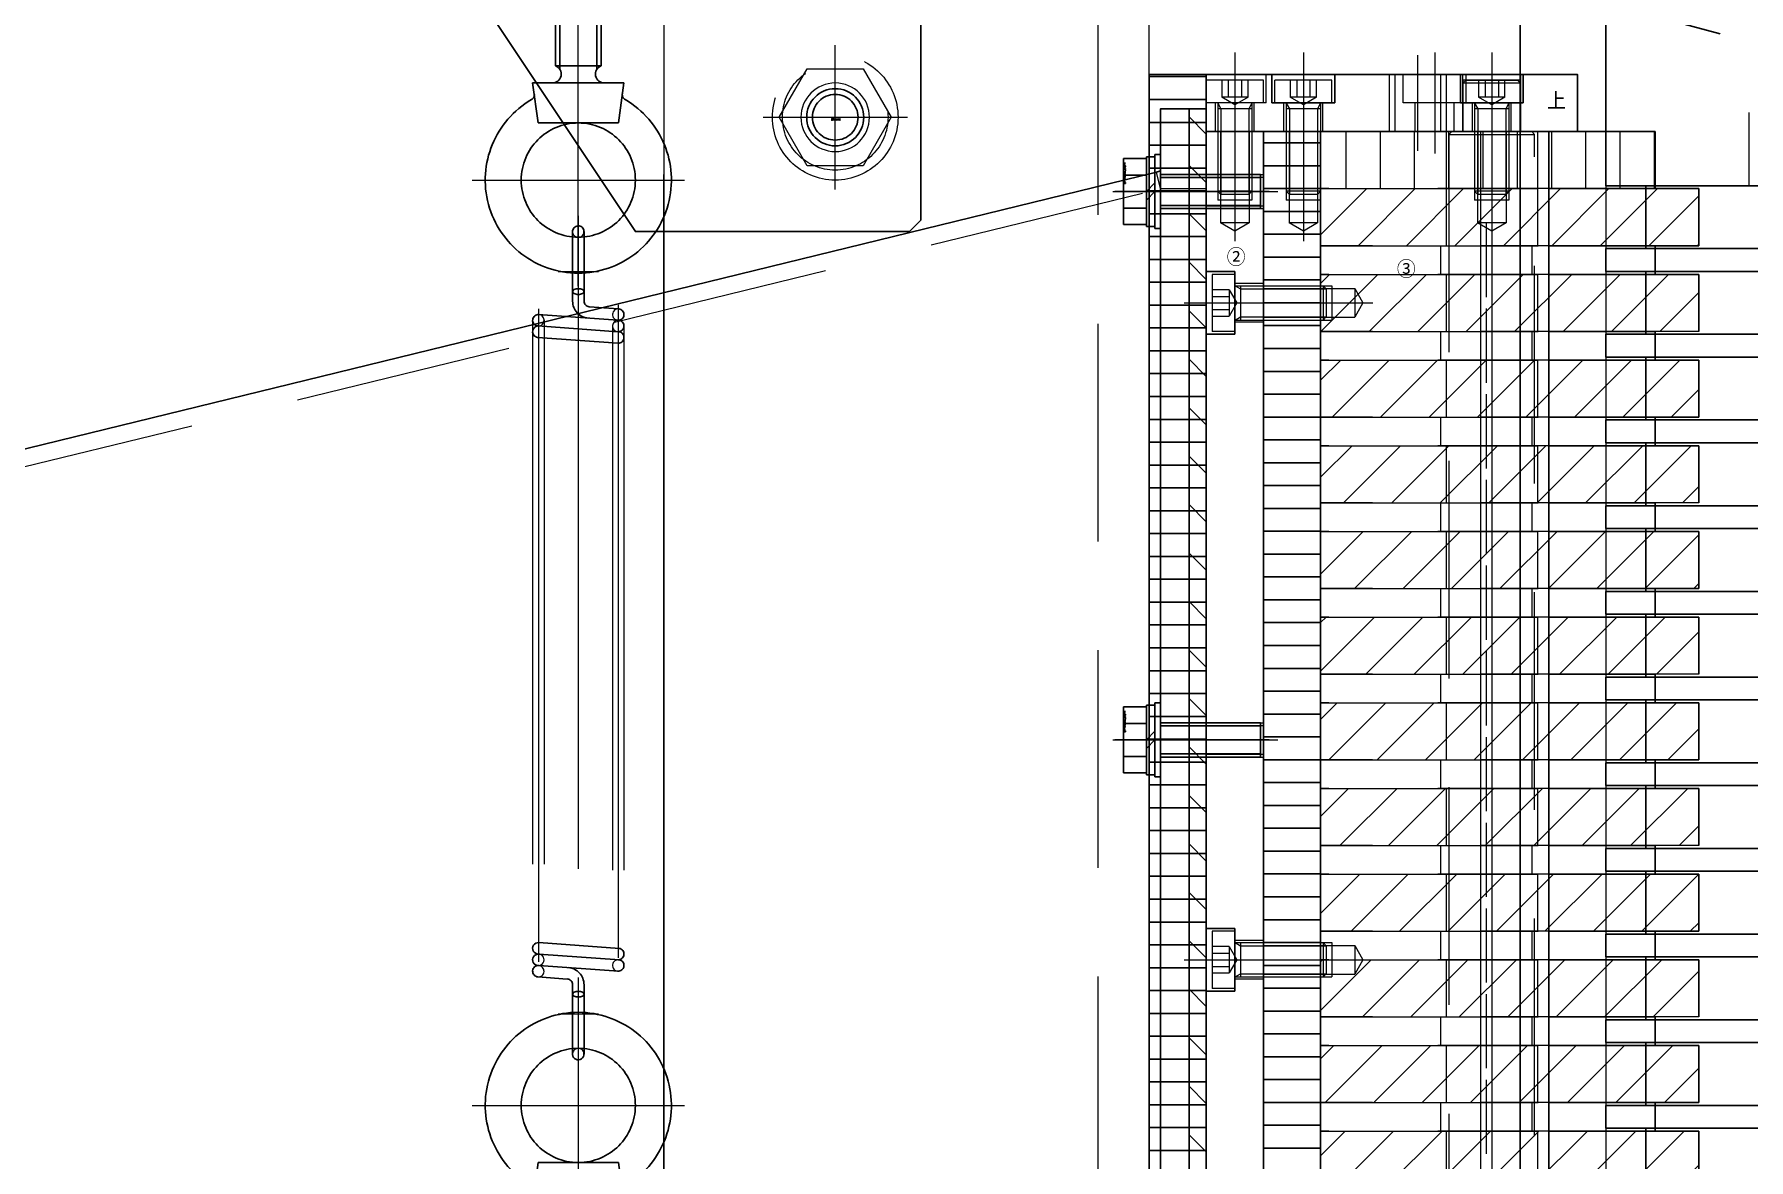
# Model space of a CAD drawing. Header units: millimetres. Extents: x -16130 to 36813, y -8099 to 27484.
# Drawn here: x 5232.9 to 5533.2, y 15889 to 16086.1 of the extents above; entities that cross this region are included whole.
import ezdxf
from ezdxf import colors
from ezdxf.entities.mleader import LeaderData, LeaderLine
from ezdxf.enums import TextEntityAlignment as Align
from ezdxf.math import Vec2, Vec3
from ezdxf.xclip import XClip

# ---------------------------------------------------------------- set-up
doc = ezdxf.new("R2010")
doc.units = ezdxf.units.MM
doc.header["$LTSCALE"] = 6
doc.header["$XCLIPFRAME"] = 0
doc.header["$PDMODE"] = 99
doc.header["$PDSIZE"] = 1
for name, pattern in [('CENTER2', [28.575, 19.05, -3.175, 3.175, -3.175]), ('HIDDEN', [9.525, 6.35, -3.175]), ('PHANTOM2', [31.75, 15.875, -3.175, 3.175, -3.175, 3.175, -3.175])]:
    doc.linetypes.add(name, pattern=pattern)
for name, color, linetype, lineweight in [('04_HIDDEN', 2, 'HIDDEN', 13), ('05_CENTER', 4, 'CENTER2', 13), ('06_PHANTOM', 2, 'PHANTOM2', 13), ('08_DIM', 3, 'Continuous', 13)]:
    doc.layers.add(name, color=color, linetype=linetype, lineweight=lineweight)
doc.layers.add('10_DRAFT', color=8, linetype='Continuous', lineweight=0, plot=False)
doc.styles.add('KANJI0', font='txt.shx', dxfattribs={"width": 0.9, "height": 30, "bigfont": 'bigfont'})
doc.styles.add('KSS_TXT', font='txt.shx', dxfattribs={"bigfont": 'extfont2.shx'})
doc.styles.add('KSS_TXT_L', font='txt.shx', dxfattribs={"height": 3, "bigfont": 'extfont2.shx'})
doc.styles.get("Standard").update_dxf_attribs({"font": 'txt.shx', "bigfont": 'extfont2.shx'})
doc.dimstyles.new('KSS_DIM', dxfattribs={"dimtxt": 3, "dimasz": 2.5, "dimexe": 1.25, "dimexo": 0.625, "dimtad": 1, "dimdsep": 46, "dimtxsty": 'KSS_TXT', "dimblk": 'OPEN30', "dimcen": 0, "dimazin": 2, "dimtfac": 0.75, "dimtmove": 0, "dimatfit": 3, "dimldrblk": 'OPEN30', "dimfxl": 1, "dimtolj": 1, "dimarcsym": 0})

# ---------------------------------------------------------------- blocks, each defined once
blk = doc.blocks.new('A$C28E10C10_1_1_1')
at = {"color": 0}
for p, q in [((-500, 2294), (-500, 2191)), ((-500, 2191), (500, 2191)), ((-493, 2191), (-493, 2180)), ((-500, 2180), (-500, 2176)), ((-500, 2180), (500, 2180)), ((-500, 2176), (500, 2176)), ((-493, 2176), (-493, 2165)), ((-500, 2165), (-500, 2161)), ((-500, 2165), (500, 2165)), ((-500, 2161), (500, 2161)), ((-493, 2161), (-493, 2150)), ((-500, 2150), (500, 2150)), ((-500, 2150), (-500, 2146)), ((-500, 2146), (500, 2146)), ((-493, 2146), (-493, 2135)), ((-500, 2135), (500, 2135)), ((-500, 2135), (-500, 2131)), ((-500, 2131), (500, 2131)), ((-493, 2131), (-493, 2120)), ((-500, 2120), (500, 2120)), ((-500, 2120), (-500, 2116)), ((-500, 2116), (500, 2116)), ((-493, 2116), (-493, 2105)), ((-500, 2105), (500, 2105)), ((-500, 2105), (-500, 2101)), ((-500, 2101), (500, 2101)), ((-493, 2101), (-493, 2090)), ((-500, 2090), (500, 2090)), ((-500, 2090), (-500, 2086)), ((-500, 2086), (500, 2086)), ((-493, 2086), (-493, 2075)), ((-500, 2075), (500, 2075)), ((-500, 2075), (-500, 2071)), ((-500, 2071), (500, 2071)), ((-493, 2071), (-493, 2060)), ((-500, 2060), (500, 2060)), ((-500, 2060), (-500, 2056)), ((-500, 2056), (500, 2056)), ((-493, 2056), (-493, 2045)), ((-500, 2045), (500, 2045)), ((-500, 2045), (-500, 2041)), ((-500, 2041), (500, 2041)), ((-493, 2041), (-493, 2030)), ((-500, 2030), (500, 2030)), ((-500, 2030), (-500, 2026)), ((-500, 2026), (500, 2026)), ((-493, 2026), (-493, 2015))]:
    blk.add_line(p, q, dxfattribs=at)
at = {"layer": '04_HIDDEN'}
blk.add_line((-475, 2261), (-475, 2191), dxfattribs=at)
blk = doc.blocks.new('_Open30')
at = {"color": 0, "linetype": 'ByBlock', "lineweight": -2}
for p, q in [((-1, 0.268), (0, 0)), ((0, 0), (-1, -0.268)), ((0, 0), (-1, 0))]:
    blk.add_line(p, q, dxfattribs=at)
blk = doc.blocks.new('*D2366')
at = {"layer": '08_DIM', "color": 0, "lineweight": -2, "transparency": 16777216}
for p, q in [((5508.17, 16094.89), (5508.17, 16081.5)), ((6508.17, 16094.89), (6508.17, 16081.5)), ((5528.17, 16091.5), (6488.17, 16091.5))]:
    blk.add_line(p, q, dxfattribs=at)
at = {"layer": 'Defpoints', "color": 0, "transparency": 16777216}
for p in [(5508.17, 16099.89), (6508.17, 16099.89), (6508.17, 16091.5)]:
    blk.add_point(p, dxfattribs=at)
at = {"layer": '08_DIM', "color": 0, "lineweight": -2, "transparency": 16777216, "xscale": 20, "yscale": 20, "zscale": 20, "rotation": 180}
blk.add_blockref('_Open30', (5508.17, 16091.5), dxfattribs=at)
at = {"layer": '08_DIM', "color": 0, "lineweight": -2, "transparency": 16777216, "xscale": 20, "yscale": 20, "zscale": 20}
blk.add_blockref('_Open30', (6508.17, 16091.5), dxfattribs=at)
at = {"layer": '08_DIM', "color": 0, "transparency": 16777216, "insert": (6143.72, 16108.5), "char_height": 24, "attachment_point": 5, "style": 'KSS_TXT'}
blk.add_mtext('\\A1;%%C1000', dxfattribs=at)
blk = doc.blocks.new('A$C4AB33B9E_1_1')
at = {"color": 0}
for p, q in [((6.5, 5), (6.5, 10)), ((17.5, 5), (17.5, 10)), ((39.5, 5), (39.5, 10)), ((50.5, 5), (50.5, 10)), ((17.5, 5), (6.5, 5)), ((50.5, 5), (39.5, 5))]:
    blk.add_line(p, q, dxfattribs=at)
blk.add_lwpolyline([(-5, 10), (60, 10), (60, 0), (-5, 0)], close=True, dxfattribs=at)
at = {"layer": '04_HIDDEN'}
for p, q in [((5.5, 5), (5.5, 10)), ((27, 10), (27, 0)), ((28, 10), (28, 0)), ((36, 10), (36, 0)), ((37, 10), (37, 0)), ((5.5, 5), (-5, 5)), ((-3.4, 0), (-3.4, 5)), ((3.4, 0), (3.4, 5)), ((8.6, 0), (8.6, 5)), ((15.4, 0), (15.4, 5)), ((41.6, 0), (41.6, 5)), ((48.4, 0), (48.4, 5))]:
    blk.add_line(p, q, dxfattribs=at)
at = {"layer": '04_HIDDEN', "color": 9}
for p, q in [((39.9, 0), (39.9, 10)), ((50.1, 0), (50.1, 10))]:
    blk.add_line(p, q, dxfattribs=at)
at = {"layer": '05_CENTER'}
for p, q in [((0, 13.86), (0, -3.86)), ((12, 13.86), (12, -3.86)), ((32, 13.39), (32, -3.39)), ((45, 13.86), (45, -3.86))]:
    blk.add_line(p, q, dxfattribs=at)
at = {"layer": '10_DRAFT'}
for p, q in [((35, 13.86), (35, -3.86)), ((29.5, 5), (29.5, 10)), ((40.5, 5), (40.5, 10)), ((40.5, 5), (29.5, 5)), ((31.6, 0), (31.6, 5)), ((38.4, 0), (38.4, 5))]:
    blk.add_line(p, q, dxfattribs=at)
at = {"layer": '10_DRAFT', "style": 'KSS_TXT'}
blk.add_text('上', height=3, dxfattribs=at).set_placement((54.69, 3.84))
blk = doc.blocks.new('A$C5D937532_1_1')
at = {"color": 0}
blk.add_lwpolyline([(-43, -405), (7, -405), (7, 0), (-43, 0)], close=True, dxfattribs=at)
at = {"layer": '04_HIDDEN'}
for p, q in [((-39, 0), (-39, -12)), ((-38.5, 0), (-38.5, -16)), ((-33.5, 0), (-33.5, -16)), ((-33, 0), (-33, -12)), ((-6, 0), (-6, -12)), ((-5.5, 0), (-5.5, -16)), ((-0.5, 0), (-0.5, -16)), ((0, 0), (0, -12)), ((-33, -12), (-39, -12)), ((0, -12), (-6, -12)), ((-36, -17.44), (-38.5, -16)), ((-33.5, -16), (-38.5, -16)), ((-33.5, -16), (-36, -17.44)), ((-3, -17.44), (-5.5, -16)), ((-0.5, -16), (-5.5, -16)), ((-0.5, -16), (-3, -17.44)), ((-43, -27), (-31, -27)), ((-31, -27), (-31, -33)), ((-43, -27.5), (-27, -27.5)), ((-27, -27.5), (-25.56, -30)), ((-27, -27.5), (-27, -32.5)), ((-25.56, -30), (-27, -32.5)), ((-43, -32.5), (-27, -32.5)), ((-43, -33), (-31, -33)), ((-43, -142), (-31, -142)), ((-43, -142.5), (-27, -142.5)), ((-31, -142), (-31, -148)), ((-27, -142.5), (-25.56, -145)), ((-27, -142.5), (-27, -147.5)), ((-25.56, -145), (-27, -147.5)), ((-43, -147.5), (-27, -147.5)), ((-43, -148), (-31, -148))]:
    blk.add_line(p, q, dxfattribs=at)
at = {"layer": '05_CENTER'}
for p, q in [((-36, 2.19), (-36, -19.18)), ((-3, 2.19), (-3, -19.18)), ((-45.19, -30), (-23.82, -30)), ((-45.19, -145), (-23.82, -145))]:
    blk.add_line(p, q, dxfattribs=at)
at = {"layer": '10_DRAFT', "style": 'KSS_TXT'}
blk.add_text('③', height=3, dxfattribs=at).set_placement((-19.63, -25.64))
blk = doc.blocks.new('A$C42137086_1_1')
at = {"color": 0}
for p, q in [((0, -24.5), (-5, -24.5)), ((0, -35.5), (0, -24.5)), ((0, -35.5), (-5, -35.5)), ((0, -139.5), (-5, -139.5)), ((0, -150.5), (0, -139.5)), ((0, -150.5), (-5, -150.5))]:
    blk.add_line(p, q, dxfattribs=at)
blk.add_lwpolyline([(-5, -405), (5, -405), (5, 0), (-5, 0)], close=True, dxfattribs=at)
at = {"layer": '04_HIDDEN'}
for p, q in [((-3, 0), (-3, -12)), ((-2.5, 0), (-2.5, -16)), ((2.5, 0), (2.5, -16)), ((3, 0), (3, -12)), ((3, -12), (-3, -12)), ((0, -17.44), (-2.5, -16)), ((2.5, -16), (-2.5, -16)), ((2.5, -16), (0, -17.44)), ((5, -26.6), (0, -26.6)), ((5, -33.4), (0, -33.4)), ((5, -141.6), (0, -141.6)), ((5, -148.4), (0, -148.4))]:
    blk.add_line(p, q, dxfattribs=at)
at = {"layer": '04_HIDDEN', "color": 9}
for p, q in [((-5, -7.5), (5, -7.5)), ((-5, -8), (5, -8)), ((-5, -13), (5, -13)), ((-5, -13.5), (5, -13.5)), ((-5, -103.5), (5, -103.5)), ((-5, -104), (5, -104)), ((-5, -109), (5, -109)), ((-5, -109.5), (5, -109.5))]:
    blk.add_line(p, q, dxfattribs=at)
at = {"layer": '05_CENTER'}
for p, q in [((0, 2.19), (0, -19.18)), ((-8.86, -30), (8.86, -30)), ((-8.86, -145), (8.86, -145))]:
    blk.add_line(p, q, dxfattribs=at)
at = {"layer": '05_CENTER', "color": 9}
for p, q in [((-7.5, -10.5), (7.5, -10.5)), ((-7.5, -106.5), (7.5, -106.5))]:
    blk.add_line(p, q, dxfattribs=at)
at = {"layer": '10_DRAFT', "style": 'KSS_TXT'}
blk.add_text('②', height=3, dxfattribs=at).set_placement((-1.43, -23.54))
blk = doc.blocks.new('A$C63852907_1_1_1')
at = {"color": 0}
for p, q in [((-4.5, 9), (-5, 8.5)), ((-5, 0), (-5, 8.5)), ((-5, 8.5), (5, 8.5)), ((-4.5, 9), (4.5, 9)), ((4.5, 9), (5, 8.5)), ((5, 8.5), (5, 0)), ((-7.5, -0.5), (7.5, -0.5))]:
    blk.add_line(p, q, dxfattribs=at)
blk.add_lwpolyline([(-7, -405), (7, -405), (7.5, -404.5), (7.5, -0.5), (7, 0), (-7, 0), (-7.5, -0.5), (-7.5, -404.5)], close=True, dxfattribs=at)
at = {"layer": '05_CENTER'}
blk.add_line((0, 12.86), (0, -417.86), dxfattribs=at)
blk = doc.blocks.new('CBS6-16b_1_1_1')
at = {"color": 0}
for p, q in [((-4, 5), (-4, -5)), ((0, 5), (-4, 5)), ((0, 5), (0, -5)), ((0, 3), (15.46, 3)), ((0.06, 3), (1, 2.46)), ((1, 3), (1, -3)), ((1, 2.46), (16, 2.46)), ((15.46, 3), (15.46, -3)), ((15.46, 3), (16, 2.46)), ((16, 2.46), (16, -2.46)), ((0, -3), (15.46, -3)), ((0.06, -3), (1, -2.46)), ((1, -2.46), (16, -2.46)), ((15.46, -3), (16, -2.46)), ((0, -5), (-4, -5))]:
    blk.add_line(p, q, dxfattribs=at)
at = {"layer": '04_HIDDEN', "color": 0}
for p, q in [((-1, 2.31), (-4, 2.31)), ((-4, 1.15), (-1, 1.15)), ((-1, 2.31), (0.33, 0)), ((-1, 2.31), (-1, -2.31)), ((-4, -1.15), (-1, -1.15)), ((-4, -2.31), (-1, -2.31)), ((0.33, 0), (-1, -2.31))]:
    blk.add_line(p, q, dxfattribs=at)
at = {"layer": '05_CENTER', "color": 0}
blk.add_line((-4.82, 0), (16.83, 0), dxfattribs=at)
blk = doc.blocks.new('A$C0825307D_1_1')
for name, p in [('A$C4AB33B9E_1_1', (5, 202.5)), ('A$C42137086_1_1', (5, 202.5)), ('A$C5D937532_1_1', (53, 202.5))]:
    blk.add_blockref(name, p)
at = {"layer": '04_HIDDEN'}
blk.add_blockref('A$C63852907_1_1_1', (50, 202.5), dxfattribs=at)
at = {"layer": '04_HIDDEN', "color": 4, "rotation": 270}
for p in [(5, 207.5), (17, 207.5), (50, 207.5)]:
    blk.add_blockref('CBS6-16b_1_1_1', p, dxfattribs=at)
at = {"layer": '04_HIDDEN', "color": 4}
for p in [(5, 172.5), (5, 57.5)]:
    blk.add_blockref('CBS6-16b_1_1_1', p, dxfattribs=at)
blk = doc.blocks.new('A$C43D50A63_1_1')
h = blk.add_hatch()
h.set_pattern_fill('_USER', color=3, scale=6, angle=45, pattern_type=0)
h.set_pattern_definition([(45, (-8147.3205, -26429.961), (-4.2426407, 4.2426407), [])])
h.paths.add_polyline_path([(-8, 10), (-29, 10), (-29, 0), (-8, 0)])
h.paths.add_polyline_path([(-1, 10), (-8, 10), (-8, 0), (-1, 0)])
h.paths.add_polyline_path([(0, 10), (-1, 10), (-1, 0), (0, 0)])
h.paths.add_polyline_path([(8, 10), (0, 10), (0, 0), (8, 0)])
h.paths.add_polyline_path([(21, 10), (8, 10), (8, 0), (21, 0)])
h.paths.add_polyline_path([(29.23, 10), (21, 10), (21, 0), (29.23, 0)])
h.paths.add_polyline_path([(37.26, 10), (29.23, 10), (29.23, 0), (37.26, 0)])
at = {"color": 0}
blk.add_line((21, 10), (21, 0), dxfattribs=at)
blk.add_lwpolyline([(-29, 10), (37.26, 10), (37.26, 0), (-29, 0)], close=True, dxfattribs=at)
at = {"layer": '04_HIDDEN'}
for p, q in [((-7, 10), (-7, 0)), ((9, 10), (9, 0))]:
    blk.add_line(p, q, dxfattribs=at)
at = {"layer": '04_HIDDEN', "color": 9}
for p, q in [((-1, 10), (-1, 0)), ((28, 10), (28, 0))]:
    blk.add_line(p, q, dxfattribs=at)
at = {"layer": '05_CENTER'}
blk.add_line((1, 15.5), (1, -5.5), dxfattribs=at)
blk = doc.blocks.new('A$C4F4128C7_1_1')
at = {"color": 0}
blk.add_line((21, 5), (21, 0), dxfattribs=at)
blk.add_lwpolyline([(-29, 5), (29.63, 5), (29.63, 0), (-29, 0)], close=True, dxfattribs=at)
at = {"layer": '04_HIDDEN'}
for p, q in [((-8, 5), (-8, 0)), ((8, 5), (8, 0))]:
    blk.add_line(p, q, dxfattribs=at)
at = {"layer": '04_HIDDEN', "color": 9}
blk.add_line((-1, 5), (-1, 0), dxfattribs=at)
at = {"layer": '05_CENTER'}
blk.add_line((0, 9), (0, -4), dxfattribs=at)
blk = doc.blocks.new('A$C75237A7E_1_1')
h = blk.add_hatch()
h.set_pattern_fill('_USER', color=3, scale=6, angle=90, pattern_type=0)
h.set_pattern_definition([(90, (-9729.3424, -24487.993), (-6, 4e-16), [])])
h.paths.add_polyline_path([(29.63, 10), (21, 10), (21, 0), (29.63, 0)])
h.paths.add_polyline_path([(21, 10), (8, 10), (8, 0), (21, 0)])
h.paths.add_polyline_path([(8, 10), (0, 10), (0, 0), (8, 0)])
h.paths.add_polyline_path([(0, 10), (-1, 10), (-1, 0), (0, 0)])
h.paths.add_polyline_path([(-1, 10), (-8, 10), (-8, 0), (-1, 0)])
h.paths.add_polyline_path([(-8, 10), (-29, 10), (-29, 0), (-8, 0)])
at = {"color": 0}
blk.add_line((21, 10), (21, 0), dxfattribs=at)
blk.add_lwpolyline([(-29, 10), (29.63, 10), (29.63, 0), (-29, 0)], close=True, dxfattribs=at)
at = {"layer": '04_HIDDEN'}
for p, q in [((-7, 10), (-7, 0)), ((9, 10), (9, 0))]:
    blk.add_line(p, q, dxfattribs=at)
at = {"layer": '04_HIDDEN', "color": 9}
blk.add_line((-1, 10), (-1, 0), dxfattribs=at)
at = {"layer": '05_CENTER'}
blk.add_line((1, 15), (1, -5), dxfattribs=at)
blk = doc.blocks.new('A$C574158FF_1_1_1')
h = blk.add_hatch()
h.set_pattern_fill('_USER', color=3, scale=4, pattern_type=0)
h.set_pattern_definition([(0, (112.774, 139.052), (0, 4), [])])
h.paths.add_polyline_path([(10, 0), (0, 0), (0, -405), (10, -405)])
at = {"color": 3}
blk.add_lwpolyline([(10, 0), (0, 0), (0, -405), (10, -405)], close=True, dxfattribs=at)
blk = doc.blocks.new('A$C2D3A72E1_1_1')
for p, q in [((68.63, 202.5), (50, 202.5)), ((68.63, 202.5), (68.63, 192.5)), ((50, 192.5), (76.26, 192.5)), ((76.26, 192.5), (76.26, 182.5)), ((50, 182.5), (68.63, 182.5)), ((76.26, 182.5), (50, 182.5)), ((68.63, 182.5), (68.63, 177.5)), ((50, 177.5), (76.26, 177.5)), ((76.26, 177.5), (76.26, 167.5)), ((50, 167.5), (68.63, 167.5)), ((68.63, 167.5), (68.63, 162.5)), ((50, 162.5), (76.26, 162.5)), ((76.26, 162.5), (76.26, 152.5)), ((50, 152.5), (68.63, 152.5)), ((76.26, 152.5), (50, 152.5)), ((68.63, 152.5), (68.63, 147.5)), ((50, 147.5), (76.26, 147.5)), ((76.26, 147.5), (76.26, 137.5)), ((50, 137.5), (68.63, 137.5)), ((68.63, 137.5), (68.63, 132.5)), ((50, 132.5), (76.26, 132.5)), ((76.26, 132.5), (76.26, 122.5)), ((50, 122.5), (68.63, 122.5)), ((76.26, 122.5), (50, 122.5)), ((68.63, 122.5), (68.63, 117.5)), ((50, 117.5), (76.26, 117.5)), ((76.26, 117.5), (76.26, 107.5)), ((50, 107.5), (68.63, 107.5)), ((68.63, 107.5), (68.63, 102.5)), ((50, 102.5), (76.26, 102.5)), ((76.26, 102.5), (76.26, 92.5)), ((50, 92.5), (68.63, 92.5)), ((76.26, 92.5), (50, 92.5)), ((68.63, 92.5), (68.63, 87.5)), ((50, 87.5), (76.26, 87.5)), ((76.26, 87.5), (76.26, 77.5)), ((50, 77.5), (68.63, 77.5)), ((68.63, 77.5), (68.63, 72.5)), ((50, 72.5), (76.26, 72.5)), ((76.26, 72.5), (76.26, 62.5)), ((50, 62.5), (68.63, 62.5)), ((76.26, 62.5), (50, 62.5)), ((68.63, 62.5), (68.63, 57.5)), ((50, 57.5), (76.26, 57.5)), ((76.26, 57.5), (76.26, 47.5)), ((50, 47.5), (68.63, 47.5)), ((68.63, 47.5), (68.63, 42.5)), ((50, 42.5), (76.26, 42.5)), ((76.26, 42.5), (76.26, 32.5)), ((50, 32.5), (68.63, 32.5)), ((76.26, 32.5), (50, 32.5)), ((68.63, 32.5), (68.63, 27.5)), ((50, 27.5), (76.26, 27.5)), ((76.26, 27.5), (76.26, 17.5))]:
    blk.add_line(p, q)
at = {"xscale": -1}
blk.add_blockref('A$C574158FF_1_1_1', (10, 202.5), dxfattribs=at)
at = {"layer": '04_HIDDEN'}
for name, p in [('A$C75237A7E_1_1', (39, 192.5)), ('A$C43D50A63_1_1', (39, 182.5)), ('A$C4F4128C7_1_1', (39, 177.5)), ('A$C43D50A63_1_1', (39, 167.5)), ('A$C4F4128C7_1_1', (39, 162.5)), ('A$C43D50A63_1_1', (39, 152.5)), ('A$C4F4128C7_1_1', (39, 147.5)), ('A$C43D50A63_1_1', (39, 137.5)), ('A$C4F4128C7_1_1', (39, 132.5)), ('A$C43D50A63_1_1', (39, 122.5)), ('A$C4F4128C7_1_1', (39, 117.5)), ('A$C43D50A63_1_1', (39, 107.5)), ('A$C4F4128C7_1_1', (39, 102.5)), ('A$C43D50A63_1_1', (39, 92.5)), ('A$C4F4128C7_1_1', (39, 87.5)), ('A$C43D50A63_1_1', (39, 77.5)), ('A$C4F4128C7_1_1', (39, 72.5)), ('A$C43D50A63_1_1', (39, 62.5)), ('A$C4F4128C7_1_1', (39, 57.5)), ('A$C43D50A63_1_1', (39, 47.5)), ('A$C4F4128C7_1_1', (39, 42.5)), ('A$C43D50A63_1_1', (39, 32.5)), ('A$C4F4128C7_1_1', (39, 27.5)), ('A$C43D50A63_1_1', (39, 17.5))]:
    blk.add_blockref(name, p, dxfattribs=at)
blk = doc.blocks.new('A$C7E6C0F0D_1_1')
for name, p in [('A$C0825307D_1_1', (0, 0)), ('A$C2D3A72E1_1_1', (10, 0))]:
    blk.add_blockref(name, p)
blk = doc.blocks.new('A$C63605BD2_1_1_1')
at = {"color": 0}
blk.add_line((-490, 77), (-5.71, 195.41), dxfattribs=at)
blk.add_lwpolyline([(0, -206.5), (-5, -206.5), (-5, 206.5), (0, 206.5)], close=True, dxfattribs=at)
at = {"color": 3}
blk.add_arc((-4.25, 190.76), 4.88, 98.8311, 107.431, dxfattribs=at)
at = {"layer": '04_HIDDEN'}
for p, q in [((-5, 192.5), (-5.71, 195.41)), ((-489.29, 74.09), (-5, 192.5)), ((-5, 192.5), (0, 192.5))]:
    blk.add_line(p, q, dxfattribs=at)
at = {"layer": '05_CENTER'}
for p, q in [((-13.38, 192), (8.47, 192)), ((-13.38, 96), (8.47, 96))]:
    blk.add_line(p, q, dxfattribs=at)
blk = doc.blocks.new('A$C3DDA7359_1_1')
at = {"color": 0}
for p, q in [((-5.77, 2.5), (-5.77, 6.5)), ((-5.77, 6.5), (5.77, 6.5)), ((-2.89, 2.5), (-2.89, 6.5)), ((2.89, 2.5), (2.89, 6.5)), ((5.77, 2.5), (5.77, 6.5)), ((-6.5, 1), (6.5, 1)), ((-6.5, 1), (-6.5, 0)), ((-6.1, 2.5), (-6.1, 1)), ((6.1, 2.5), (-6.1, 2.5)), ((0, 1), (-1.5, 2.5)), ((0, 2.5), (1.5, 1)), ((6.1, 1), (6.1, 2.5)), ((6.5, 0), (6.5, 1)), ((-6.5, 0), (6.5, 0))]:
    blk.add_line(p, q, dxfattribs=at)
at = {"color": 0, "linetype": 'CENTER2'}
blk.add_line((0, -19), (0, 8), dxfattribs=at)
at = {"color": 0, "linetype": 'HIDDEN'}
for p, q in [((-3, -17.5), (-3, 0)), ((-2.46, -17.5), (-2.46, 0)), ((2.46, -17.5), (2.46, 0)), ((3, -17.5), (3, 0)), ((-3, -17.5), (3, -17.5))]:
    blk.add_line(p, q, dxfattribs=at)
at = {"layer": '10_DRAFT', "style": 'KSS_TXT_L'}
blk.add_text('BT-M6x20L,SW,PW', height=0.3, dxfattribs=at).set_placement((1.37, 6.16))
blk = doc.blocks.new('A$C024E6B9C_1_1')
h = blk.add_hatch()
h.set_pattern_fill('_USER', color=3, scale=6, angle=135, pattern_type=0)
h.set_pattern_definition([(135, (-9703.3895, -25683.6584), (-4.2426407, -4.2426407), [])])
h.paths.add_polyline_path([(3, 206.5), (0, 206.5), (0, 192.5), (3, 192.5)])
h.paths.add_polyline_path([(3, 192.5), (0, 192.5), (0, 192), (3, 192)])
h.paths.add_polyline_path([(0, -206.5), (3, -206.5), (3, 192), (0, 192)])
at = {"color": 0}
blk.add_lwpolyline([(3, -206.5), (0, -206.5), (0, 206.5), (3, 206.5)], close=True, dxfattribs=at)
at = {"layer": '04_HIDDEN', "color": 0}
blk.add_line((0, 192.5), (3, 192.5), dxfattribs=at)
at = {"layer": '05_CENTER'}
for p, q in [((-6.12, 192), (9.06, 192)), ((-6.12, 96), (9.06, 96))]:
    blk.add_line(p, q, dxfattribs=at)
blk = doc.blocks.new('A$C5957702E_1_1')
blk.add_blockref('A$C63605BD2_1_1_1', (-3, -192))
at = {"color": 3}
blk.add_blockref('A$C024E6B9C_1_1', (-3, -192), dxfattribs=at)
at = {"rotation": 90}
for p in [(-8, 0), (-8, -96)]:
    blk.add_blockref('A$C3DDA7359_1_1', p, dxfattribs=at)
blk = doc.blocks.new('A$C21800152_1_1')
for points in [[(-45, -2292), (-45, -2320), (-47, -2322), (-135, -2322), (-135, 43), (-30, 43)], [(15, -107), (15, -2129)]]:
    blk.add_lwpolyline(points)
at = {"layer": '04_HIDDEN'}
blk.add_lwpolyline([(-30, 43), (13, 43), (15, 41), (15, -107)], dxfattribs=at)
blk.add_lwpolyline([(-61, -2229), (-70, -2229), (-70, -76), (-61, -76)], close=True, dxfattribs=at)
blk.add_circle((-15, -97), 6, dxfattribs=at)
at = {"layer": '05_CENTER'}
for p, q in [((-15, -107.06), (-15, -86.94)), ((-4.94, -97), (-25.06, -97))]:
    blk.add_line(p, q, dxfattribs=at)
blk = doc.blocks.new('A$C495357C8_1_1')
h = blk.add_hatch()
h.set_pattern_fill('_USER', color=3, scale=4, pattern_type=0)
h.set_pattern_definition([(0, (-21691.6393, -19941.3557), (0, 4), [])])
h.paths.add_polyline_path([(-10, -425), (0, -425), (0, 0), (-10, 0)])
at = {"color": 3}
blk.add_lwpolyline([(0, 0), (-10, 0), (-10, -425), (0, -425)], close=True, dxfattribs=at)
blk = doc.blocks.new('A$C491655AE_1_1_1_1')
at = {"color": 0, "linetype": 'CENTER2'}
for p, q in [((0, -12.64), (0, 12.64)), ((-12.64, 0), (12.64, 0))]:
    blk.add_line(p, q, dxfattribs=at)
at = {"color": 0}
for p, q in [((-9.81, 0), (-4.91, 8.5)), ((-4.91, 8.5), (4.91, 8.5)), ((4.91, 8.5), (9.81, 0)), ((-4.91, -8.5), (-9.81, 0)), ((9.81, 0), (4.91, -8.5)), ((4.91, -8.5), (-4.91, -8.5))]:
    blk.add_line(p, q, dxfattribs=at)
for radius in [11, 9.25]:
    blk.add_circle((0, 0), radius, dxfattribs=at)
at = {"layer": '10_DRAFT', "style": 'KSS_TXT_L'}
blk.add_text('BT-M10', height=0.3, dxfattribs=at).set_placement((-0.7, -0.54))
blk = doc.blocks.new('M10Tz_1_1_1')
at = {"color": 0}
for radius in [5, 4]:
    blk.add_circle((0, 0), radius, dxfattribs=at)
at = {"layer": '05_CENTER'}
for p, q in [((0, -8.34), (0, 8.34)), ((8.34, 0), (-8.34, 0))]:
    blk.add_line(p, q, dxfattribs=at)
blk = doc.blocks.new('A$C5E840E17_1_1')
at = {"color": 0}
for p, q in [((-35, 245.5), (0, 245.5)), ((5, 240.5), (5, 170.5)), ((-40, 226.85), (-40, 184.15)), ((-40, 226.85), (5, 226.85)), ((-40, 184.15), (5, 184.15)), ((0, 165.5), (-35, 165.5))]:
    blk.add_line(p, q, dxfattribs=at)
blk.add_lwpolyline([(13, 255.5), (-133, 255.5), (-135, 253.5), (-135, 145.5), (-35, -4.5), (13, -4.5), (15, -2.5), (15, 253.5)], close=True, dxfattribs=at)
blk.add_lwpolyline([(-35, 245.5), (-35, 250.5), (0, 250.5, -0.414214), (10, 240.5), (10, 170.5, -0.414214), (0, 160.5), (-35, 160.5), (-35, 165.5)], format="xyb", dxfattribs=at)
at = {"color": 3}
for points in [[(5, 224.05), (2.5, 224.05), (2.5, 224.05), (5, 221.55)], [(5, 186.95), (2.5, 186.95), (2.5, 186.95), (5, 189.45)]]:
    blk.add_lwpolyline(points, close=True, dxfattribs=at)
at = {"color": 0}
for centre, start, end in [((0, 240.5), 0, 90), ((0, 170.5), 270, 0)]:
    blk.add_arc(centre, 5, start, end, dxfattribs=at)
at = {"layer": '04_HIDDEN'}
for p, q in [((-40, 224.05), (5, 224.05)), ((-40, 186.95), (5, 186.95))]:
    blk.add_line(p, q, dxfattribs=at)
at = {"layer": '05_CENTER'}
blk.add_line((-44.02, 205.5), (10, 205.5), dxfattribs=at)
at = {"extrusion": (0, 0, -1), "zscale": -1}
for p in [(15, 140.5), (0, 100.5), (15, 65.5), (0, 15.5)]:
    blk.add_blockref('M10Tz_1_1_1', p, dxfattribs=at)
blk = doc.blocks.new('A$C62F33C97_1_1')
blk.add_blockref('A$C5E840E17_1_1', (-65, -23))
at = {"xscale": -1}
for name, p in [('A$C21800152_1_1', (-80, 89.5)), ('A$C495357C8_1_1', (-10, 0))]:
    blk.add_blockref(name, p, dxfattribs=at)
at = {"layer": '04_HIDDEN'}
blk.add_blockref('A$C491655AE_1_1_1_1', (-65, -7.5), dxfattribs=at)
blk = doc.blocks.new('A$C402D1A1D_1_1')
at = {"color": 0}
for p, q in [((-7.03, -10), (-8, -17)), ((-7.03, -10), (7.03, -10)), ((7.03, -10), (8, -17)), ((-8, -17), (8, -17)), ((-4, -20), (4, -20)), ((-4, -20), (-4, -75.8)), ((-3.25, -19.37), (-3.25, -76.55)), ((3.25, -19.37), (3.25, -76.55)), ((4, -20), (4, -75.8)), ((4, -75.8), (-4, -75.8)), ((-4, -75.8), (-2.8, -77)), ((2.8, -77), (-2.8, -77)), ((4, -75.8), (2.8, -77))]:
    blk.add_line(p, q, dxfattribs=at)
blk.add_circle((0, 0), 10, dxfattribs=at)
for centre, radius, start, end in [((0, 0), 16.3, 300.1827, 239.8173), ((-8.7, -14.95), 1, 352.0928, 59.8173), ((8.7, -14.95), 1, 120.1827, 187.9072), ((-4.55, -18.55), 1.55, 290.7723, 91.8476), ((4.55, -18.55), 1.55, 88.1524, 249.2277)]:
    blk.add_arc(centre, radius, start, end, dxfattribs=at)
at = {"layer": '05_CENTER', "color": 0}
for p, q in [((0, 18.59), (0, -78.27)), ((-18.59, 0), (18.59, 0))]:
    blk.add_line(p, q, dxfattribs=at)
blk = doc.blocks.new('M8Nu_1_1_1_1')
at = {"color": 0}
for p, q in [((5.62, 6.5), (-5.62, 6.5)), ((5.62, 6.5), (-5.62, 6.5)), ((-7.5, 5.5), (-7.5, 0)), ((-7.5, 5.5), (-7.5, 0)), ((-3.75, 0), (-3.75, 5.5)), ((-3.75, 0), (-3.75, 5.5)), ((3.75, 5.5), (3.75, 0)), ((3.75, 5.5), (3.75, 0)), ((7.5, 0), (7.5, 5.5)), ((7.5, 0), (7.5, 5.5)), ((7.5, 0), (-7.5, 0))]:
    blk.add_line(p, q, dxfattribs=at)
at = {"color": 0, "linetype": 'CENTER2'}
blk.add_line((0, 6.5), (0, 0), dxfattribs=at)
at = {"color": 0}
for centre, radius, start, end in [((-5.62, 4.25), 2.25, 33.626, 146.374), ((-5.62, 4.25), 2.25, 33.626, 146.374), ((0, -1), 7.5, 60, 120), ((5.62, 4.25), 2.25, 33.626, 146.374)]:
    blk.add_arc(centre, radius, start, end, dxfattribs=at)
at = {"layer": '10_DRAFT', "style": 'KANJI0', "width": 0.82}
blk.add_text('Ｍ８', height=1, dxfattribs=at).set_placement((0.71, -0.03))
blk = doc.blocks.new('AWS16-100g_1_1')
at = {"color": 0}
for p, q in [((-129.85, 1.93), (-129.48, 7.07)), ((-128.48, -7.07), (-127.48, 6.93)), ((-126.49, -7.21), (-125.48, 6.93)), ((-124.49, -7.21), (-123.48, 6.93)), ((-18.52, -6.93), (-17.52, 7.07)), ((-16.52, -6.93), (-15.52, 7.07)), ((-14.52, -6.93), (-13.52, 7.03)), ((-143, 1), (-130.84, 1)), ((1, 1), (-11.16, 1)), ((-143, -1), (-130.84, -1)), ((-12.52, -7.07), (-12.15, -1.93)), ((1, -1), (-11.16, -1))]:
    blk.add_line(p, q, dxfattribs=at)
for centre, radius, start, end in [((-128.48, 7), 1, 355.9144, 175.9144), ((-126.48, 7), 1, 355.9144, 180), ((-124.48, 7), 1, 355.9144, 180), ((-16.52, 7), 1, 4.0856, 184.0856), ((-14.52, 7), 1, 4.0856, 184.0856), ((-143, 0), 1, 94.0856, 274.0856), ((-130.84, 2), 1, 270, 355.9144), ((-130.84, 2), 3, 270, 355.9144), ((-11.16, -2), 3, 90, 175.9144), ((1, 0), 1, 274.0856, 94.0856), ((-11.16, -2), 1, 90, 175.9144), ((-127.48, -7), 1, 184.0856, 4.0856), ((-125.48, -7), 1, 184.0856, 4.0856), ((-17.52, -7), 1, 175.9144, 355.9144), ((-15.52, -7), 1, 175.9144, 355.9144), ((-13.52, -7), 1, 175.9144, 355.9144)]:
    blk.add_arc(centre, radius, start, end, dxfattribs=at)
at = {"color": 0, "extrusion": (0, 0, -1)}
blk.add_ellipse((-132.5, 0), major_axis=(0, 1), ratio=0.5, start_param=3.141593, end_param=9.424778, dxfattribs=at)
blk.add_ellipse((-9.5, 0), major_axis=(0, 1), ratio=0.5, dxfattribs=at)
at = {"layer": '04_HIDDEN', "color": 0}
for centre, start, end in [((-128.48, 7), 175.9144, 355.9144), ((-126.48, 7), 175.9144, 0), ((-14.52, 7), 184.0856, 4.0856), ((-143, 0), 274.0856, 94.0856), ((1, 0), 94.0856, 274.0856), ((-127.48, -7), 4.0856, 184.0856), ((-15.52, -7), 355.9144, 175.9144), ((-13.52, -7), 355.9144, 175.9144)]:
    blk.add_arc(centre, 1, start, end, dxfattribs=at)
at = {"layer": '05_CENTER', "color": 0}
for p, q in [((-12.52, 7), (-130.48, 7)), ((-136, -3.54), (-136, 3.54)), ((-6, 3.54), (-6, -3.54)), ((3.75, 0), (-145.75, 0)), ((-11.83, -7), (-130, -7))]:
    blk.add_line(p, q, dxfattribs=at)
at = {"layer": '06_PHANTOM', "color": 0}
for p, q in [((-14.52, 8), (-126.48, 8)), ((-14.52, 6), (-126.48, 6)), ((-15.52, -6), (-127.48, -6)), ((-15.52, -8), (-127.48, -8))]:
    blk.add_line(p, q, dxfattribs=at)
blk = doc.blocks.new('A$C0B482DEA_1_1')
at = {"color": 4, "xscale": -1, "rotation": 180}
blk.add_blockref('A$C402D1A1D_1_1', (0, -41), dxfattribs=at)
for p in [(0, 0), (0, -242)]:
    blk.add_blockref('M8Nu_1_1_1_1', p)
at = {"color": 4, "rotation": 90}
blk.add_blockref('AWS16-100g_1_1', (0, -51.02), dxfattribs=at)
at = {"color": 4}
blk.add_blockref('A$C402D1A1D_1_1', (0, -203), dxfattribs=at)
at = {"rotation": 180}
blk.add_blockref('M8Nu_1_1_1_1', (0, -247), dxfattribs=at)
blk = doc.blocks.new('A$C427433EE_1_1')
for name, p in [('A$C62F33C97_1_1', (1220, 2274.5)), ('A$C0B482DEA_1_1', (1110, 2297)), ('A$C7E6C0F0D_1_1', (1220, 2062)), ('A$C5957702E_1_1', (1220, 2254))]:
    blk.add_blockref(name, p)
blk = doc.blocks.new('AM_BALLOON1')
at = {"transparency": 16777216}
blk.add_circle((0, 0), 5, dxfattribs=at)
blk.add_attdef('B_NUMBER', text='', height=3, dxfattribs=at).set_placement((0, 0), align=Align.MIDDLE_CENTER)
blk = doc.blocks.new('_OPEN')
at = {"color": 0, "linetype": 'ByBlock'}
for p, q in [((-1, 0.167), (0, 0)), ((0, 0), (-1, -0.167)), ((0, 0), (-1, 0))]:
    blk.add_line(p, q, dxfattribs=at)

msp = doc.modelspace()

# ---------------------------------------------------------------- block references
ref = msp.add_blockref('A$C427433EE_1_1', (4218.16947, 13804.53494))
XClip(ref).set_block_clipping_path([(1338.9772045172, -50.2983481303), (1338.9772045172, 2535.3979858292), (617.7986300872, 2515.1750731432), (617.7986300872, -50.2983481303)])
msp.add_blockref('A$C28E10C10_1_1_1', (6008.17085, 13868.53494))

# ---------------------------------------------------------------- dimensions: what is measured, and where the dimension line sits
at = {"layer": '08_DIM'}
dim = msp.add_linear_dim(base=(6508.17085, 16091.49897), p1=(5508.17085, 16099.88844), p2=(6508.17085, 16099.88844), text='%%C<>', dimstyle='KSS_DIM', override={"dimscale": 8}, dxfattribs=at)
dim.commit()
dim.dimension.update_dxf_attribs({"geometry": '*D2366', "text_midpoint": (6143.72118, 16091.49897), "dimtype": 160})

# ---------------------------------------------------------------- leaders
ml = msp.add_multileader_block('Standard', dxfattribs=at)
ml.set_content('AM_BALLOON1', color=256, scale=8)
ml.set_attribute('B_NUMBER', 'W', width=0)
ml.set_leader_properties(color=256, linetype='ByLayer', lineweight=-1)
ml.set_arrow_properties(name='OPEN')
ml.build(insert=Vec2(0, 0))
ml.multileader.update_dxf_attribs({"leader_type": 0, "has_dogleg": 0, "text_right_attachment_type": 6, "dogleg_length": 0, "arrow_head_size": 16, "scale": 4, "block_connection_type": 1})
ctx = ml.context
ctx.base_point, ctx.scale, ctx.char_height, ctx.arrow_head_size, ctx.landing_gap_size, ctx.plane_origin = Vec3(13778.40481, 16629.64663), 4, 32, 16, 16, Vec3(13778.40481, 16629.64663)
ctx.right_attachment, ctx.attachment_type = 6, 1
notes = []
notes.append((ctx, [(0, (0, 0, 0), (0, 0), (1, 0), 1, [])]))
ctx.block.insert = Vec3(13778.40481, 16629.64663)
ml = msp.add_multileader_block('Standard', dxfattribs=at)
ml.set_content('AM_BALLOON1', color=256, scale=8)
ml.set_attribute('B_NUMBER', 'AO', width=0)
ml.set_leader_properties(color=256, linetype='ByLayer', lineweight=-1)
ml.set_arrow_properties(name='OPEN')
ml.build(insert=Vec2(0, 0))
ml.multileader.update_dxf_attribs({"leader_type": 0, "has_dogleg": 0, "text_right_attachment_type": 6, "dogleg_length": 0, "arrow_head_size": 16, "scale": 4, "block_connection_type": 1})
ctx = ml.context
ctx.base_point, ctx.scale, ctx.char_height, ctx.arrow_head_size, ctx.landing_gap_size, ctx.plane_origin = Vec3(6830.23124, 16624.46097), 4, 32, 16, 16, Vec3(6830.23124, 16624.46097)
ctx.right_attachment, ctx.attachment_type = 6, 1
notes.append((ctx, [(0, (0, 0, 0), (0, 0), (1, 0), 1, [])]))
ctx.block.insert = Vec3(6830.23124, 16624.46097)
ml = msp.add_multileader_block('Standard', dxfattribs=at)
ml.set_content('AM_BALLOON1', color=256, scale=8)
ml.set_attribute('B_NUMBER', 'V', width=0)
ml.set_leader_properties(color=256, linetype='ByLayer', lineweight=-1)
ml.set_arrow_properties(name='OPEN')
ml.build(insert=Vec2(0, 0))
ml.multileader.update_dxf_attribs({"leader_type": 0, "has_dogleg": 0, "text_right_attachment_type": 6, "dogleg_length": 0, "arrow_head_size": 16, "scale": 4, "block_connection_type": 1})
ctx = ml.context
ctx.base_point, ctx.scale, ctx.char_height, ctx.arrow_head_size, ctx.landing_gap_size, ctx.plane_origin = Vec3(15125.00199, 16612.85008), 4, 32, 16, 16, Vec3(15159.27631, 16609.77428)
ctx.right_attachment, ctx.attachment_type = 6, 1
notes.append((ctx, [(0, (0, 0, 0), (0, 0), (1, 0), 1, [])]))
ctx.block.insert = Vec3(15125.00199, 16612.85008)
ml = msp.add_multileader_block('Standard', dxfattribs=at)
ml.set_content('AM_BALLOON1', color=256, scale=8)
ml.set_attribute('B_NUMBER', '47', width=0)
ml.set_leader_properties(color=256, linetype='ByLayer', lineweight=-1)
ml.set_arrow_properties(name='OPEN')
ml.build(insert=Vec2(0, 0))
ml.multileader.update_dxf_attribs({"leader_type": 0, "has_dogleg": 0, "text_right_attachment_type": 6, "dogleg_length": 0, "arrow_head_size": 16, "scale": 8, "block_connection_type": 1})
ctx = ml.context
ctx.base_point, ctx.scale, ctx.char_height, ctx.arrow_head_size, ctx.landing_gap_size, ctx.plane_origin = Vec3(12114.5235, 16603.82484), 8, 32, 16, 16, Vec3(12114.5235, 16603.82484)
ctx.right_attachment, ctx.attachment_type = 6, 1
notes.append((ctx, [(0, (0, 0, 0), (0, 0), (1, 0), 1, [])]))
ctx.block.insert = Vec3(12114.5235, 16603.82484)
ml = msp.add_multileader_block('Standard', dxfattribs=at)
ml.set_content('AM_BALLOON1', color=256, scale=8)
ml.set_attribute('B_NUMBER', 'O', width=0)
ml.set_leader_properties(color=256, linetype='ByLayer', lineweight=-1)
ml.set_arrow_properties(name='OPEN')
ml.build(insert=Vec2(0, 0))
ml.multileader.update_dxf_attribs({"leader_type": 0, "has_dogleg": 0, "text_right_attachment_type": 6, "dogleg_length": 0, "arrow_head_size": 16, "scale": 4, "block_connection_type": 1})
ctx = ml.context
ctx.base_point, ctx.scale, ctx.char_height, ctx.arrow_head_size, ctx.landing_gap_size, ctx.plane_origin = Vec3(8867.4584, 16552.9213), 4, 32, 16, 16, Vec3(8915.63385, 16552.9213)
ctx.right_attachment, ctx.attachment_type = 6, 1
notes.append((ctx, [(0, (0, 0, 0), (0, 0), (1, 0), 1, [])]))
ctx.block.insert = Vec3(8867.4584, 16552.9213)
for ctx, leaders in notes:
    for number, flags, end, landing, length, lines in leaders:
        leader = LeaderData()
        leader.index, (leader.has_last_leader_line, leader.has_dogleg_vector, leader.attachment_direction) = number, flags
        leader.last_leader_point, leader.dogleg_vector, leader.dogleg_length = Vec3(end), Vec3(landing), length
        for number, points, colour, breaks in lines:
            line = LeaderLine()
            line.index, line.vertices, line.color, line.breaks = number, Vec3.list(points), colors.encode_raw_color(colour), breaks
            leader.lines.append(line)
        ctx.leaders.append(leader)

doc.saveas('drawing.dxf')
